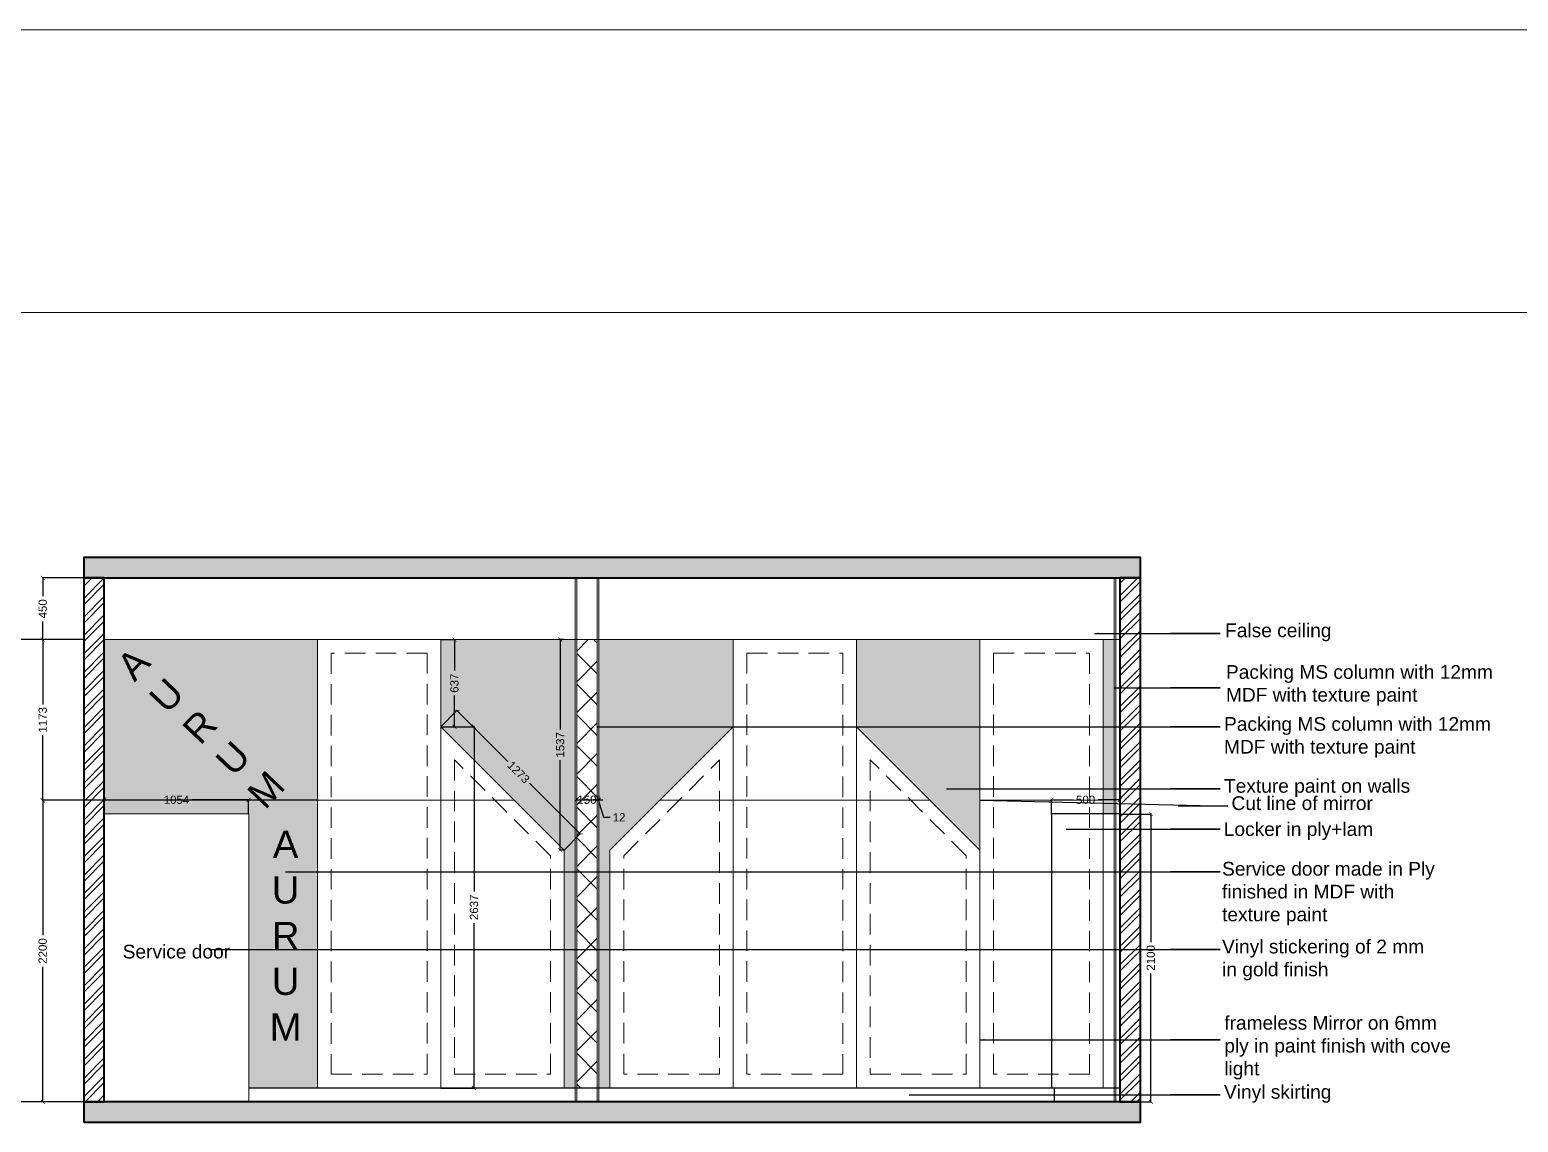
# Model space of a CAD drawing. Header units: millimetres. Extents: x 1464389 to 1998638, y -29162 to 256806.
# Drawn here: x 1889501 to 1900366, y 189768 to 197742 of the extents above; entities that cross this region are included whole.
import ezdxf

# ---------------------------------------------------------------- set-up
doc = ezdxf.new("R2010")
doc.units = ezdxf.units.MM
doc.header["$LTSCALE"] = 15
doc.header["$PDMODE"] = 35
doc.linetypes.add('DASHED', pattern=[0.75, 0.5, -0.25])
doc.layers.get('0').update_dxf_attribs({"lineweight": 5})
for name, color, linetype, lineweight in [('A-Hatch', 251, 'Continuous', 9), ('dimension', 1, 'Continuous', 25), ('DOOR', 124, 'Continuous', 9), ('false ceiling', 124, 'Continuous', 9), ('Hatch', 252, 'Continuous', 15), ('LS_DR_Wall', 5, 'Continuous', 35)]:
    doc.layers.add(name, color=color, linetype=linetype, lineweight=lineweight)
doc.layers.add('Furnitures', color=7, linetype='Continuous', lineweight=25, true_color=0x753b00)
doc.layers.add('Lighting', color=7, linetype='DASHED', lineweight=9, true_color=0xff870f)
doc.layers.add('LS_DR_Skirting', color=154, linetype='Continuous')
doc.layers.add('Text', color=250, linetype='Continuous')
doc.layers.add('TEXTS', color=7, linetype='Continuous', true_color=0x636466)
doc.styles.add('ARIAL', font='arial.ttf')
doc.dimstyles.new('SC-25', dxfattribs={"dimtxt": 60, "dimasz": 30, "dimexe": 0, "dimexo": 0, "dimgap": 25, "dimtad": 0, "dimdec": 0, "dimzin": 0, "dimdsep": 46, "dimtxsty": 'ARIAL', "dimblk": 'ARCHTICK', "dimcen": 0.09, "dimdle": 3, "dimclrd": 251, "dimclre": 251, "dimclrt": 1, "dimadec": 0, "dimazin": 0, "dimtfac": 1, "dimtdec": 0, "dimtofl": 0, "dimtmove": 0, "dimatfit": 2, "dimfxl": 100, "dimtolj": 1, "dimtzin": 0, "dimarcsym": 0})
pattern_1 = [(50, (622507.04, 311361.97), (182.184669, -15.939086), [19.05, -209.55]), (355, (622507.04, 311361.97), (-35.243421, 191.056845), [15.24, -167.640584]), (100.451445, (622522.23, 311360.65), (146.941247, 175.117752), [16.19001, -178.090245]), (46.1842, (622507.04, 311412.77), (271.07904, -42.042328), [28.575, -314.325]), (96.635558, (622529.63, 311409.27), (237.404134, 247.426125), [24.285023, -267.13561]), (351.18415, (622507.04, 311412.77), (237.404134, 247.426125), [22.85997, -251.45973]), (21, (622532.44, 311400.07), (151.614391, -102.265198), [19.05, -209.55]), (326, (622532.44, 311400.07), (61.802028, 184.187966), [15.24, -167.64]), (71.451445, (622545.08, 311391.55), (213.41642, 81.92277), [16.19001, -178.089938]), (37.5, (622507.043, 311361.973), (3.0886033, 84.555039), [0, -165.608, 0, -170.18, 0, -168.275]), (7.5, (622507.04, 311361.97), (66.8196625, 100.180575), [0, -97.028, 0, -161.798, 0, -64.135]), (327.5, (622450.4, 311361.97), (135.590595, -5.728744), [0, -63.5, 0, -198.12, 0, -262.89]), (317.5, (622425, 311361.97), (148.129181, 25.426491), [0, -82.55, 0, -131.572, 0, -186.69])]

# ---------------------------------------------------------------- blocks, each defined once
blk = doc.blocks.new('_ArchTick')
at = {"color": 0, "linetype": 'ByBlock', "const_width": 0.15}
blk.add_lwpolyline([(-0.5, -0.5), (0.5, 0.5)], dxfattribs=at)
blk = doc.blocks.new('*D1441')
at = {"layer": 'Defpoints', "color": 0, "ltscale": 0.25, "transparency": 16777216}
for p in [(1891099, 192122), (1890045, 192018), (1891099, 192018)]:
    blk.add_point(p, dxfattribs=at)
at = {"layer": 'dimension', "color": 251, "lineweight": -2, "ltscale": 0.25, "transparency": 16777216}
for p, q in [((1890042, 192122), (1890461, 192122)), ((1890045, 192018), (1890045, 192122)), ((1891102, 192122), (1890684, 192122)), ((1891099, 192018), (1891099, 192122))]:
    blk.add_line(p, q, dxfattribs=at)
at = {"layer": 'dimension', "color": 251, "lineweight": -2, "ltscale": 0.25, "transparency": 16777216, "xscale": 30, "yscale": 30, "zscale": 30, "rotation": 180}
blk.add_blockref('_ArchTick', (1890045, 192122), dxfattribs=at)
at = {"layer": 'dimension', "color": 251, "lineweight": -2, "ltscale": 0.25, "transparency": 16777216, "xscale": 30, "yscale": 30, "zscale": 30}
blk.add_blockref('_ArchTick', (1891099, 192122), dxfattribs=at)
at = {"layer": 'dimension', "color": 1, "ltscale": 0.25, "transparency": 16777216, "insert": (1890572, 192122), "char_height": 60, "attachment_point": 5, "style": 'ARIAL'}
blk.add_mtext('\\A1;1054', dxfattribs=at)
blk = doc.blocks.new('*D1442')
at = {"layer": 'Defpoints', "color": 0, "ltscale": 0.25, "transparency": 16777216}
for p in [(1891601, 192118), (1889596, 189918), (1890045, 189918)]:
    blk.add_point(p, dxfattribs=at)
at = {"layer": 'dimension', "color": 251, "lineweight": -2, "ltscale": 0.25, "transparency": 16777216}
for p, q in [((1889596, 192121), (1889596, 191133)), ((1891601, 192118), (1889596, 192118)), ((1889596, 189915), (1889596, 190903)), ((1890045, 189918), (1889596, 189918))]:
    blk.add_line(p, q, dxfattribs=at)
at = {"layer": 'dimension', "color": 251, "lineweight": -2, "ltscale": 0.25, "transparency": 16777216, "xscale": 30, "yscale": 30, "zscale": 30}
for p, rotation in [((1889596, 192118), 90), ((1889596, 189918), 270)]:
    blk.add_blockref('_ArchTick', p, dxfattribs=dict(at, rotation=rotation))
at = {"layer": 'dimension', "color": 1, "ltscale": 0.25, "transparency": 16777216, "insert": (1889596, 191018), "char_height": 60, "attachment_point": 5, "rotation": 90, "style": 'ARIAL'}
blk.add_mtext('\\A1;2200', dxfattribs=at)
blk = doc.blocks.new('*D1443')
at = {"layer": 'Defpoints', "color": 0, "ltscale": 0.25, "transparency": 16777216}
for p in [(1893493, 192134), (1893643, 192152), (1893643, 192122)]:
    blk.add_point(p, dxfattribs=at)
at = {"layer": 'dimension', "color": 251, "lineweight": -2, "ltscale": 0.25, "transparency": 16777216}
for p, q in [((1893490, 192122), (1893646, 192122)), ((1893493, 192134), (1893493, 192122)), ((1893643, 192152), (1893643, 192122))]:
    blk.add_line(p, q, dxfattribs=at)
at = {"layer": 'dimension', "color": 251, "lineweight": -2, "ltscale": 0.25, "transparency": 16777216, "xscale": 30, "yscale": 30, "zscale": 30, "rotation": 180}
blk.add_blockref('_ArchTick', (1893493, 192122), dxfattribs=at)
at = {"layer": 'dimension', "color": 251, "lineweight": -2, "ltscale": 0.25, "transparency": 16777216, "xscale": 30, "yscale": 30, "zscale": 30}
blk.add_blockref('_ArchTick', (1893643, 192122), dxfattribs=at)
at = {"layer": 'dimension', "color": 1, "ltscale": 0.25, "transparency": 16777216, "insert": (1893568, 192122), "char_height": 60, "attachment_point": 5, "style": 'ARIAL'}
blk.add_mtext('\\A1;150', dxfattribs=at)
blk = doc.blocks.new('*D1444')
at = {"layer": 'Defpoints', "color": 0, "ltscale": 0.25, "transparency": 16777216}
for p in [(1893643, 192152), (1893655, 192152), (1893655, 192122)]:
    blk.add_point(p, dxfattribs=at)
at = {"layer": 'dimension', "color": 251, "lineweight": -2, "ltscale": 0.25, "transparency": 16777216}
for p, q in [((1893643, 192122), (1893613, 192122)), ((1893643, 192152), (1893643, 192122)), ((1893643, 192122), (1893655, 192122)), ((1893649, 192122), (1893688, 191994)), ((1893655, 192152), (1893655, 192122)), ((1893655, 192122), (1893685, 192122)), ((1893688, 191994), (1893738, 191994))]:
    blk.add_line(p, q, dxfattribs=at)
at = {"layer": 'dimension', "color": 251, "lineweight": -2, "ltscale": 0.25, "transparency": 16777216, "xscale": 30, "yscale": 30, "zscale": 30}
blk.add_blockref('_ArchTick', (1893643, 192122), dxfattribs=at)
at = {"layer": 'dimension', "color": 251, "lineweight": -2, "ltscale": 0.25, "transparency": 16777216, "xscale": 30, "yscale": 30, "zscale": 30, "rotation": 180}
blk.add_blockref('_ArchTick', (1893655, 192122), dxfattribs=at)
at = {"layer": 'dimension', "color": 1, "ltscale": 0.25, "transparency": 16777216, "insert": (1893803, 191994), "char_height": 60, "attachment_point": 5, "style": 'ARIAL'}
blk.add_mtext('\\A1;12', dxfattribs=at)
blk = doc.blocks.new('*D1364')
at = {"layer": 'Defpoints', "color": 0, "ltscale": 0.25, "transparency": 16777216}
for p in [(1889596, 193291), (1889896, 193291), (1889896, 192118)]:
    blk.add_point(p, dxfattribs=at)
at = {"layer": 'dimension', "color": 251, "lineweight": -2, "ltscale": 0.25, "transparency": 16777216}
for p, q in [((1889596, 193294), (1889596, 192817)), ((1889896, 193291), (1889596, 193291)), ((1889596, 192115), (1889596, 192593)), ((1889896, 192118), (1889596, 192118))]:
    blk.add_line(p, q, dxfattribs=at)
at = {"layer": 'dimension', "color": 251, "lineweight": -2, "ltscale": 0.25, "transparency": 16777216, "xscale": 30, "yscale": 30, "zscale": 30}
for p, rotation in [((1889596, 193291), 90), ((1889596, 192118), 270)]:
    blk.add_blockref('_ArchTick', p, dxfattribs=dict(at, rotation=rotation))
at = {"layer": 'dimension', "color": 1, "ltscale": 0.25, "transparency": 16777216, "insert": (1889596, 192705), "char_height": 60, "attachment_point": 5, "rotation": 90, "style": 'ARIAL'}
blk.add_mtext('\\A1;1173', dxfattribs=at)
blk = doc.blocks.new('*D1448')
at = {"layer": 'Defpoints', "color": 0, "ltscale": 0.25, "transparency": 16777216}
for p in [(1889596, 193741), (1890045, 193741), (1889896, 193291)]:
    blk.add_point(p, dxfattribs=at)
at = {"layer": 'dimension', "color": 251, "lineweight": -2, "ltscale": 0.25, "transparency": 16777216}
for p, q in [((1889596, 193744), (1889596, 193609)), ((1890045, 193741), (1889596, 193741)), ((1889596, 193288), (1889596, 193424)), ((1889896, 193291), (1889596, 193291))]:
    blk.add_line(p, q, dxfattribs=at)
at = {"layer": 'dimension', "color": 251, "lineweight": -2, "ltscale": 0.25, "transparency": 16777216, "xscale": 30, "yscale": 30, "zscale": 30}
for p, rotation in [((1889596, 193741), 90), ((1889596, 193291), 270)]:
    blk.add_blockref('_ArchTick', p, dxfattribs=dict(at, rotation=rotation))
at = {"layer": 'dimension', "color": 1, "ltscale": 0.25, "transparency": 16777216, "insert": (1889596, 193516), "char_height": 60, "attachment_point": 5, "rotation": 90, "style": 'ARIAL'}
blk.add_mtext('\\A1;450', dxfattribs=at)
blk = doc.blocks.new('*D1374')
at = {"layer": 'Defpoints', "color": 0, "ltscale": 0.25, "transparency": 16777216}
for p in [(1897458, 192122), (1896958, 192018), (1897458, 192018)]:
    blk.add_point(p, dxfattribs=at)
at = {"layer": 'dimension', "color": 251, "lineweight": -2, "ltscale": 0.25, "transparency": 16777216}
for p, q in [((1896955, 192122), (1897117, 192122)), ((1896958, 192018), (1896958, 192122)), ((1897461, 192122), (1897300, 192122)), ((1897458, 192018), (1897458, 192122))]:
    blk.add_line(p, q, dxfattribs=at)
at = {"layer": 'dimension', "color": 251, "lineweight": -2, "ltscale": 0.25, "transparency": 16777216, "xscale": 30, "yscale": 30, "zscale": 30, "rotation": 180}
blk.add_blockref('_ArchTick', (1896958, 192122), dxfattribs=at)
at = {"layer": 'dimension', "color": 251, "lineweight": -2, "ltscale": 0.25, "transparency": 16777216, "xscale": 30, "yscale": 30, "zscale": 30}
blk.add_blockref('_ArchTick', (1897458, 192122), dxfattribs=at)
at = {"layer": 'dimension', "color": 1, "ltscale": 0.25, "transparency": 16777216, "insert": (1897208, 192122), "char_height": 60, "attachment_point": 5, "style": 'ARIAL'}
blk.add_mtext('\\A1;500', dxfattribs=at)
blk = doc.blocks.new('*D1453')
at = {"layer": 'Defpoints', "color": 0, "ltscale": 0.25, "transparency": 16777216}
for p in [(1897458, 192018), (1897458, 189918), (1897684, 189918)]:
    blk.add_point(p, dxfattribs=at)
at = {"layer": 'dimension', "color": 251, "lineweight": -2, "ltscale": 0.25, "transparency": 16777216}
for p, q in [((1897458, 192018), (1897684, 192018)), ((1897684, 192021), (1897684, 191083)), ((1897684, 189915), (1897684, 190853)), ((1897458, 189918), (1897684, 189918))]:
    blk.add_line(p, q, dxfattribs=at)
at = {"layer": 'dimension', "color": 251, "lineweight": -2, "ltscale": 0.25, "transparency": 16777216, "xscale": 30, "yscale": 30, "zscale": 30}
for p, rotation in [((1897684, 192018), 90), ((1897684, 189918), 270)]:
    blk.add_blockref('_ArchTick', p, dxfattribs=dict(at, rotation=rotation))
at = {"layer": 'dimension', "color": 1, "ltscale": 0.25, "transparency": 16777216, "insert": (1897684, 190968), "char_height": 60, "attachment_point": 5, "rotation": 90, "style": 'ARIAL'}
blk.add_mtext('\\A1;2100', dxfattribs=at)
blk = doc.blocks.new('*D1461')
at = {"layer": 'Defpoints', "color": 0, "ltscale": 0.25, "transparency": 16777216}
for p in [(1892501, 192655), (1893519, 191873), (1893401, 191755)]:
    blk.add_point(p, dxfattribs=at)
at = {"layer": 'dimension', "color": 251, "lineweight": -2, "ltscale": 0.25, "transparency": 16777216}
for p, q in [((1892501, 192655), (1892619, 192773)), ((1892617, 192775), (1892990, 192402)), ((1893521, 191870), (1893148, 192244)), ((1893401, 191755), (1893519, 191873))]:
    blk.add_line(p, q, dxfattribs=at)
at = {"layer": 'dimension', "color": 251, "lineweight": -2, "ltscale": 0.25, "transparency": 16777216, "xscale": 30, "yscale": 30, "zscale": 30}
for p, rotation in [((1892619, 192773), 135), ((1893519, 191873), 315)]:
    blk.add_blockref('_ArchTick', p, dxfattribs=dict(at, rotation=rotation))
at = {"layer": 'dimension', "color": 1, "ltscale": 0.25, "transparency": 16777216, "insert": (1893069, 192323), "char_height": 60, "attachment_point": 5, "rotation": 315, "style": 'ARIAL'}
blk.add_mtext('\\A1;1273', dxfattribs=at)
blk = doc.blocks.new('*D1462')
at = {"layer": 'Defpoints', "color": 0, "ltscale": 0.25, "transparency": 16777216}
for p in [(1892501, 193291), (1892601, 193291), (1892501, 192655)]:
    blk.add_point(p, dxfattribs=at)
at = {"layer": 'dimension', "color": 251, "lineweight": -2, "ltscale": 0.25, "transparency": 16777216}
for p, q in [((1892501, 193291), (1892601, 193291)), ((1892601, 193294), (1892601, 193065)), ((1892601, 192652), (1892601, 192882)), ((1892501, 192655), (1892601, 192655))]:
    blk.add_line(p, q, dxfattribs=at)
at = {"layer": 'dimension', "color": 251, "lineweight": -2, "ltscale": 0.25, "transparency": 16777216, "xscale": 30, "yscale": 30, "zscale": 30}
for p, rotation in [((1892601, 193291), 90), ((1892601, 192655), 270)]:
    blk.add_blockref('_ArchTick', p, dxfattribs=dict(at, rotation=rotation))
at = {"layer": 'dimension', "color": 1, "ltscale": 0.25, "transparency": 16777216, "insert": (1892601, 192973), "char_height": 60, "attachment_point": 5, "rotation": 90, "style": 'ARIAL'}
blk.add_mtext('\\A1;637', dxfattribs=at)
blk = doc.blocks.new('*D1463')
at = {"layer": 'Defpoints', "color": 0, "ltscale": 0.25, "transparency": 16777216}
for p in [(1893373, 193291), (1893401, 193291), (1893401, 191755)]:
    blk.add_point(p, dxfattribs=at)
at = {"layer": 'dimension', "color": 251, "lineweight": -2, "ltscale": 0.25, "transparency": 16777216}
for p, q in [((1893373, 193294), (1893373, 192635)), ((1893401, 193291), (1893373, 193291)), ((1893373, 191752), (1893373, 192411)), ((1893401, 191755), (1893373, 191755))]:
    blk.add_line(p, q, dxfattribs=at)
at = {"layer": 'dimension', "color": 251, "lineweight": -2, "ltscale": 0.25, "transparency": 16777216, "xscale": 30, "yscale": 30, "zscale": 30}
for p, rotation in [((1893373, 193291), 90), ((1893373, 191755), 270)]:
    blk.add_blockref('_ArchTick', p, dxfattribs=dict(at, rotation=rotation))
at = {"layer": 'dimension', "color": 1, "ltscale": 0.25, "transparency": 16777216, "insert": (1893373, 192523), "char_height": 60, "attachment_point": 5, "rotation": 90, "style": 'ARIAL'}
blk.add_mtext('\\A1;1537', dxfattribs=at)
blk = doc.blocks.new('*D1405')
at = {"layer": 'Defpoints', "color": 0, "ltscale": 0.25, "transparency": 16777216}
for p in [(1889326, 193291), (1889896, 193291), (1889896, 189918)]:
    blk.add_point(p, dxfattribs=at)
at = {"layer": 'dimension', "color": 251, "lineweight": -2, "ltscale": 0.25, "transparency": 16777216}
for p, q in [((1889326, 193294), (1889326, 191719)), ((1889896, 193291), (1889326, 193291)), ((1889326, 189915), (1889326, 191490)), ((1889896, 189918), (1889326, 189918))]:
    blk.add_line(p, q, dxfattribs=at)
at = {"layer": 'dimension', "color": 251, "lineweight": -2, "ltscale": 0.25, "transparency": 16777216, "xscale": 30, "yscale": 30, "zscale": 30}
for p, rotation in [((1889326, 193291), 90), ((1889326, 189918), 270)]:
    blk.add_blockref('_ArchTick', p, dxfattribs=dict(at, rotation=rotation))
at = {"layer": 'dimension', "color": 1, "ltscale": 0.25, "transparency": 16777216, "insert": (1889326, 191605), "char_height": 60, "attachment_point": 5, "rotation": 90, "style": 'ARIAL'}
blk.add_mtext('\\A1;3373', dxfattribs=at)
blk = doc.blocks.new('*D1464')
at = {"layer": 'Defpoints', "color": 0, "ltscale": 0.25, "transparency": 16777216}
for p in [(1892501, 192655), (1892501, 190018), (1892744, 190018)]:
    blk.add_point(p, dxfattribs=at)
at = {"layer": 'dimension', "color": 251, "lineweight": -2, "ltscale": 0.25, "transparency": 16777216}
for p, q in [((1892501, 192655), (1892744, 192655)), ((1892744, 192658), (1892744, 191452)), ((1892744, 190015), (1892744, 191221)), ((1892501, 190018), (1892744, 190018))]:
    blk.add_line(p, q, dxfattribs=at)
at = {"layer": 'dimension', "color": 251, "lineweight": -2, "ltscale": 0.25, "transparency": 16777216, "xscale": 30, "yscale": 30, "zscale": 30}
for p, rotation in [((1892744, 192655), 90), ((1892744, 190018), 270)]:
    blk.add_blockref('_ArchTick', p, dxfattribs=dict(at, rotation=rotation))
at = {"layer": 'dimension', "color": 1, "ltscale": 0.25, "transparency": 16777216, "insert": (1892744, 191337), "char_height": 60, "attachment_point": 5, "rotation": 90, "style": 'ARIAL'}
blk.add_mtext('\\A1;2637', dxfattribs=at)

msp = doc.modelspace()

# ---------------------------------------------------------------- hatches: boundary and pattern name
at = {"layer": 'Hatch', "ltscale": 0.25}
h = msp.add_hatch(dxfattribs=at)
h.set_pattern_fill('AR-CONC', color=256)
h.set_pattern_definition(pattern_1)
h.paths.add_polyline_path([(1897608.5, 193891.3), (1889895.5, 193891.3), (1889895.5, 193741.3), (1897608.5, 193741.3)])
h = msp.add_hatch(dxfattribs=at)
h.set_pattern_fill('ANSI32', color=256, scale=10)
h.set_pattern_definition([(45, (622507.04, 311361.97), (-67.351921, 67.351921), []), (45, (622551.94, 311361.97), (-67.351921, 67.351921), [])])
h.paths.add_polyline_path([(1890045.5, 193741.3), (1889895.5, 193741.3), (1889895.5, 189918.3), (1890045.5, 189918.3)])
h.paths.add_polyline_path([(1897608.5, 193741.3), (1897458.5, 193741.3), (1897458.5, 189918.3), (1897608.5, 189918.3)])
h = msp.add_hatch(dxfattribs=at)
h.set_pattern_fill('DOTS', color=256, scale=50)
h.set_pattern_definition([(0, (620855.3, 312523.74), (39.6875, 79.375), [0, -79.375])])
h.paths.add_polyline_path([(1891601.5, 193291.3), (1890045.5, 193291.3), (1890045.5, 192018.3), (1891099.5, 192018.3), (1891099.5, 190018.3), (1891601.5, 190018.3)])
h.paths.add_polyline_path([(1893481.5, 193291.3), (1892501.5, 193291.3), (1892501.5, 192654.8), (1893401.5, 191754.8), (1893401.5, 190018.3), (1893481.5, 190018.3)])
h.paths.add_polyline_path([(1894636.5, 193291.3), (1893655.5, 193291.3), (1893655.5, 190018.3), (1893736.5, 190018.3), (1893736.5, 191754.8), (1894636.5, 192654.8)])
h.paths.add_polyline_path([(1896436.5, 193291.3), (1895536.5, 193291.3), (1895536.5, 192654.8), (1896436.5, 191754.8)])
h.paths.add_polyline_path([(1897416.5, 193291.3), (1897336.5, 193291.3), (1897336.5, 192018.3), (1897416.5, 192018.3)])
h = msp.add_hatch(dxfattribs=at)
h.set_pattern_fill('ANSI37', color=256, scale=50)
h.set_pattern_definition([(45, (633891.77, 312523.74), (-112.253202, 112.253202), []), (135, (633891.77, 312523.74), (-112.253202, -112.253202), [])])
h.paths.add_polyline_path([(1893643.5, 193291.3), (1893493.5, 193291.3), (1893493.5, 190018.3), (1893643.5, 190018.3)])
h.paths.add_polyline_path([(1893481, 192059.7), (1893650.9, 192059.7), (1893650.9, 192183.4), (1893481, 192183.4)], flags=9)
h = msp.add_hatch(dxfattribs=at)
h.set_pattern_fill('AR-CONC', color=256)
h.set_pattern_definition(pattern_1)
h.paths.add_polyline_path([(1897608.5, 189918.3), (1889895.5, 189918.3), (1889895.5, 189768.3), (1897608.5, 189768.3)])

# ---------------------------------------------------------------- linework, layer by layer
at = {"ltscale": 0.25}
for p, q in [((1875640.4, 197742.5), (1920308.5, 197742.5)), ((1875640.4, 195677.8), (1920308.5, 195677.8)), ((1891601.5, 192118.3), (1893038, 192118.3)), ((1894100, 192118.3), (1896073, 192118.3)), ((1896436.5, 192118.3), (1897336.5, 192118.3))]:
    msp.add_line(p, q, dxfattribs=at)
for points in [[(1892501.5, 193291.3), (1891601.5, 193291.3), (1891601.5, 190018.3), (1892501.5, 190018.3)], [(1894636.5, 193291.3), (1895536.5, 193291.3), (1895536.5, 190018.3), (1894636.5, 190018.3)], [(1896436.5, 193291.3), (1897336.5, 193291.3), (1897336.5, 190018.3), (1896436.5, 190018.3)], [(1893401.5, 190018.3), (1893401.5, 191754.8), (1892501.5, 192654.8), (1892501.5, 190018.3)], [(1893736.5, 190018.3), (1893736.5, 191754.8), (1894636.5, 192654.8), (1894636.5, 190018.3)], [(1896436.5, 190018.3), (1896436.5, 191754.8), (1895536.5, 192654.8), (1895536.5, 190018.3)]]:
    msp.add_lwpolyline(points, close=True, dxfattribs=at)
at = {"layer": 'A-Hatch', "ltscale": 0.25}
for p, q in [((1893481.5, 189918.3), (1893481.5, 193741.3)), ((1893493.5, 189918.3), (1893493.5, 193741.3)), ((1893643.5, 189918.3), (1893643.5, 193741.3)), ((1893655.5, 189918.3), (1893655.5, 193741.3)), ((1897416.5, 189918.3), (1897416.5, 193741.3)), ((1897428.5, 189918.3), (1897428.5, 193741.3))]:
    msp.add_line(p, q, dxfattribs=at)
at = {"layer": 'DOOR', "ltscale": 0.25}
for p, q in [((1890045.5, 192018.3), (1891099.5, 192018.3)), ((1891099.5, 192018.3), (1891099.5, 189918.3))]:
    msp.add_line(p, q, dxfattribs=at)
at = {"layer": 'false ceiling', "ltscale": 0.25}
msp.add_line((1890045.5, 193291.3), (1897458.5, 193291.3), dxfattribs=at)
at = {"layer": 'Furnitures', "ltscale": 0.25}
msp.add_line((1896958.5, 190018.3), (1897458.5, 190018.3), dxfattribs=at)
msp.add_lwpolyline([(1897458.5, 192018.3), (1896958.5, 192018.3), (1896958.5, 190018.3), (1896978.5, 190018.3), (1896978.5, 189918.3)], dxfattribs=at)
at = {"layer": 'Lighting', "ltscale": 20}
for points in [[(1892401.5, 193191.3), (1891701.5, 193191.3), (1891701.5, 190118.3), (1892401.5, 190118.3)], [(1894736.5, 193191.3), (1895436.5, 193191.3), (1895436.5, 190118.3), (1894736.5, 190118.3)], [(1896536.5, 193191.3), (1897236.5, 193191.3), (1897236.5, 190118.3), (1896536.5, 190118.3)], [(1893301.5, 190118.3), (1893301.5, 191713.4), (1892601.5, 192413.4), (1892601.5, 190118.3)], [(1893836.5, 190118.3), (1893836.5, 191713.4), (1894536.5, 192413.4), (1894536.5, 190118.3)], [(1896336.5, 190118.3), (1896336.5, 191713.4), (1895636.5, 192413.4), (1895636.5, 190118.3)]]:
    msp.add_lwpolyline(points, close=True, dxfattribs=at)
at = {"layer": 'LS_DR_Skirting', "ltscale": 0.25}
msp.add_line((1891099.5, 190018.3), (1897458.5, 190018.3), dxfattribs=at)
at = {"layer": 'LS_DR_Wall', "ltscale": 0.25}
for points in [[(1889895.5, 193741.3), (1897608.5, 193741.3), (1897608.5, 193891.3), (1889895.5, 193891.3)], [(1890045.5, 193741.3), (1889895.5, 193741.3), (1889895.5, 189918.3), (1890045.5, 189918.3)], [(1897608.5, 193741.3), (1897458.5, 193741.3), (1897458.5, 189918.3), (1897608.5, 189918.3)], [(1889895.5, 189768.3), (1897608.5, 189768.3), (1897608.5, 189918.3), (1889895.5, 189918.3)]]:
    msp.add_lwpolyline(points, close=True, dxfattribs=at)

# ---------------------------------------------------------------- texts
at = {"layer": 'Text', "char_height": 100, "attachment_point": 3, "style": 'ARIAL'}
for s, insert, width in [('\\pxql;False ceiling', (1901085, 193408.9), 2858.77), ('\\pxql;Packing MS column with 12mm MDF with texture paint', (1900370.3, 193105), 2137.719), ('\\pxql;Packing MS column with 12mm MDF with texture paint', (1900356.1, 192725.5), 2137.719), ('\\pxql;Texture paint on walls', (1900356.1, 192273.5), 2137.719), ('\\pxql;Cut line of mirror', (1900410.4, 192147.2), 2137.719), ('\\pxql;Locker in ply+lam', (1901075.4, 191958), 2858.77), ('\\pxql;Service door made in Ply finished in MDF with texture paint', (1899795.4, 191668.4), 1591.148), ('\\pxql;Vinyl stickering of 2 mm in gold finish', (1899795.4, 191100.8), 1591.148), ('\\pxql;frameless Mirror on 6mm ply in paint finish with cove light', (1899934.6, 190543.8), 1714.24), ('\\pxql;Vinyl skirting', (1900356.1, 190040.1), 2137.719)]:
    msp.add_mtext(s, dxfattribs=dict(at, insert=insert, width=width))
at = {"layer": 'Text', "ltscale": 0.25, "insert": (1889603.8, 192568.8), "char_height": 200, "attachment_point": 1, "rotation": 46.55, "style": 'ARIAL'}
msp.add_mtext_dynamic_manual_height_columns('\\pxqc;A\\PU\\PR\\PU\\PM', width=1689.485, gutter_width=250, heights=[0], dxfattribs=at)
at = {"layer": 'Text', "ltscale": 0.25, "attachment_point": 1, "style": 'ARIAL'}
for s, insert, char_height in [('\\pxqc;A\\PU\\PR\\PU\\PM', (1890524.1, 191897.7), 200), ('\\pxqc;Service door', (1889726.7, 191063.7), 100)]:
    msp.add_mtext_dynamic_manual_height_columns(s, width=1689.485, gutter_width=250, heights=[0], dxfattribs=dict(at, insert=insert, char_height=char_height))

# ---------------------------------------------------------------- dimensions: what is measured, and where the dimension line sits
at = {"layer": 'dimension', "ltscale": 0.25}
for base, p1, p2, picture, middle in [((1889595.8, 193741.3), (1889895.5, 193291.3), (1890045.5, 193741.3), '*D1448', (1889595.8, 193516.3)), ((1889326.2, 193291.3), (1889895.5, 189918.3), (1889895.5, 193291.3), '*D1405', (1889326.2, 191604.8)), ((1889595.8, 193291.3), (1889895.5, 192118.3), (1889895.5, 193291.3), '*D1364', (1889595.8, 192704.8)), ((1892744.1888067, 190018.3497648), (1892501.4976865, 192654.8497648), (1892501.4976865, 190018.3497648), '*D1464', (1892744.1888067, 191336.5997648)), ((1889595.8, 189918.3), (1891601.5, 192118.3), (1890045.5, 189918.3), '*D1442', (1889595.8, 191018.3)), ((1897683.8, 189918.3), (1897458.5, 192018.3), (1897458.5, 189918.3), '*D1453', (1897683.8, 190968.3))]:
    dim = msp.add_linear_dim(base=base, p1=p1, p2=p2, angle=90, dimstyle='SC-25', dxfattribs=at)
    dim.commit()
    dim.dimension.update_dxf_attribs({"geometry": picture, "text_midpoint": middle})
for p1, p2, distance, picture, middle in [((1892501.4976865, 192654.8497648), (1892501.4976865, 193291.3497648), -99.2318225, '*D1462', (1892600.729509, 192973.0997648)), ((1893401.4976865, 191754.8497648), (1893401.4976865, 193291.3497648), 28.8753041, '*D1463', (1893372.6223824, 192523.0997648)), ((1892501.5, 192654.8), (1893401.5, 191754.8), 166.5, '*D1461', (1893069.2, 192322.6))]:
    dim = msp.add_aligned_dim(p1=p1, p2=p2, distance=distance, dimstyle='SC-25', dxfattribs=at)
    dim.commit()
    dim.dimension.update_dxf_attribs({"geometry": picture, "text_midpoint": middle})
for base, p1, p2, picture, middle in [((1891099.5, 192122), (1890045.5, 192018.3), (1891099.5, 192018.3), '*D1441', (1890572.5, 192122)), ((1897458.5, 192122), (1896958.5, 192018.3), (1897458.5, 192018.3), '*D1374', (1897208.5, 192122))]:
    dim = msp.add_linear_dim(base=base, p1=p1, p2=p2, dimstyle='SC-25', dxfattribs=at)
    dim.commit()
    dim.dimension.update_dxf_attribs({"geometry": picture, "text_midpoint": middle})
dim = msp.add_linear_dim(base=(1893643.5, 192122), p1=(1893493.5, 192134), p2=(1893643.5, 192151.9), dimstyle='SC-25', override={"dimtmove": 1}, dxfattribs=at)
dim.commit()
dim.dimension.update_dxf_attribs({"geometry": '*D1443', "text_midpoint": (1893568.5, 192122), "dimtype": 160})
dim = msp.add_linear_dim(base=(1893655.5, 192122), p1=(1893643.5, 192151.9), p2=(1893655.5, 192151.9), dimstyle='SC-25', override={"dimtmove": 1}, dxfattribs=at)
dim.commit()
dim.dimension.update_dxf_attribs({"geometry": '*D1444', "text_midpoint": (1893762.9, 191994.1)})

# ---------------------------------------------------------------- leaders
at = {"layer": 'TEXTS'}
for points in [[(1897274.2, 193336.9), (1898191.4, 193336.9), (1897829, 193336.9)], [(1897416.5, 192938.9), (1898191.4, 192938.9), (1897829, 192938.9)], [(1893647.1, 192653.5), (1898191.4, 192653.5), (1897829, 192653.5)], [(1896193, 192201.5), (1898191.4, 192201.5), (1897829, 192201.5)], [(1896436.5, 192118.3), (1898245.7, 192075.2), (1897883.2, 192075.2)], [(1897065.7, 191906.4), (1898191.4, 191906.4), (1897829, 191906.4)], [(1891368.4, 191596.4), (1898191.4, 191596.4), (1897829, 191596.4)], [(1890807.8, 191028.7), (1898191.4, 191028.7), (1897829, 191028.7)], [(1896438.7, 190370.3), (1898191.4, 190370.3), (1897829, 190370.3)], [(1895919.2, 189968), (1898191.4, 189968), (1897829, 189968)]]:
    msp.add_leader(points, dimstyle='SC-25', override={"dimtad": 0}, dxfattribs=at)

doc.saveas('drawing.dxf')
